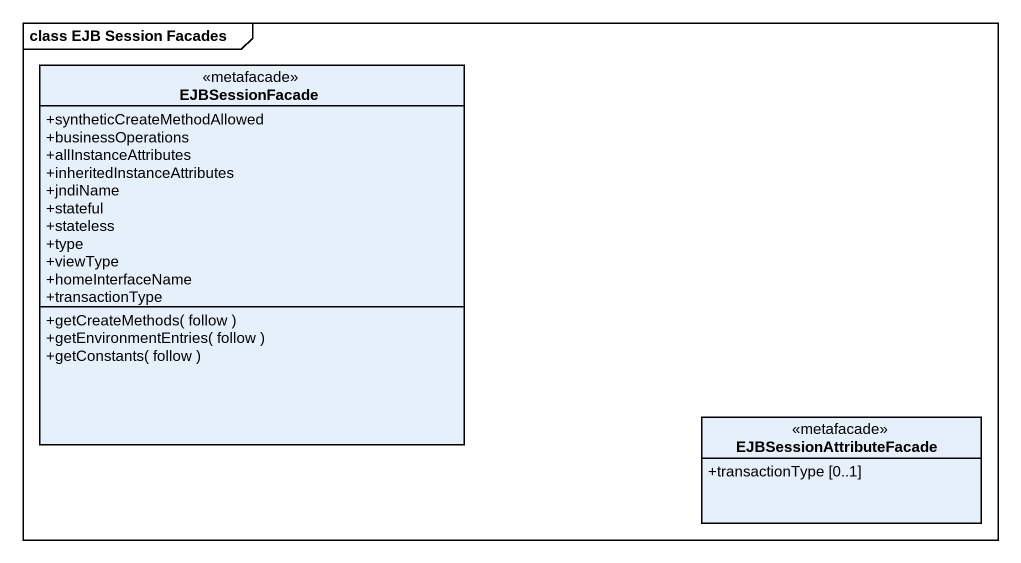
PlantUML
@startuml
mainframe class EJB Session Facades
hide circle
hide empty members
skinparam classAttributeIconSize 0
class EJBSessionFacade <<metafacade>> {
  +syntheticCreateMethodAllowed
  +businessOperations
  +allInstanceAttributes
  +inheritedInstanceAttributes
  +jndiName
  +stateful
  +stateless
  +type
  +viewType
  +homeInterfaceName
  +transactionType
  +getCreateMethods( follow )
  +getEnvironmentEntries( follow )
  +getConstants( follow )
}
class EJBSessionAttributeFacade <<metafacade>> {
  +transactionType [0..1]
}
@enduml
